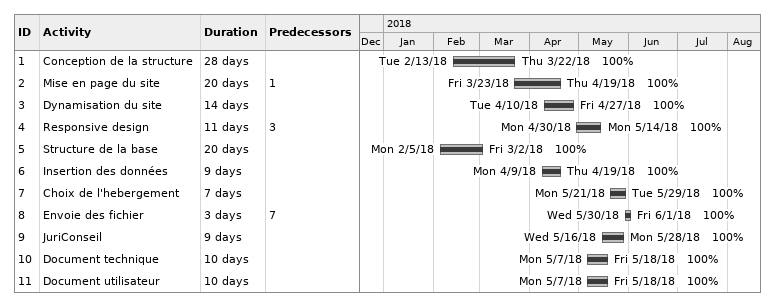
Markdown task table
| ID | Task | Duration | Start | Finish | Predecessors | % complete |
|---|---|---|---|---|---|---|
| 1 | Conception de la structure | 28d | 2018-02-13 | 2018-03-22 |  | 100 |
| 2 | Mise en page du site | 20d | 2018-03-23 | 2018-04-19 | 1 | 100 |
| 3 | Dynamisation du site | 14d | 2018-04-10 | 2018-04-27 |  | 100 |
| 4 | Responsive design | 11d | 2018-04-30 | 2018-05-14 | 3 | 100 |
| 5 | Structure de la base | 20d | 2018-02-05 | 2018-03-02 |  | 100 |
| 6 | Insertion des données | 9d | 2018-04-09 | 2018-04-19 |  | 100 |
| 7 | Choix de l'hebergement | 7d | 2018-05-21 | 2018-05-29 |  | 100 |
| 8 | Envoie des fichier | 3d | 2018-05-30 | 2018-06-01 | 7 | 100 |
| 9 | JuriConseil | 9d | 2018-05-16 | 2018-05-28 |  | 100 |
| 10 | Document technique | 10d | 2018-05-07 | 2018-05-18 |  | 100 |
| 11 | Document utilisateur | 10d | 2018-05-07 | 2018-05-18 |  | 100 |
